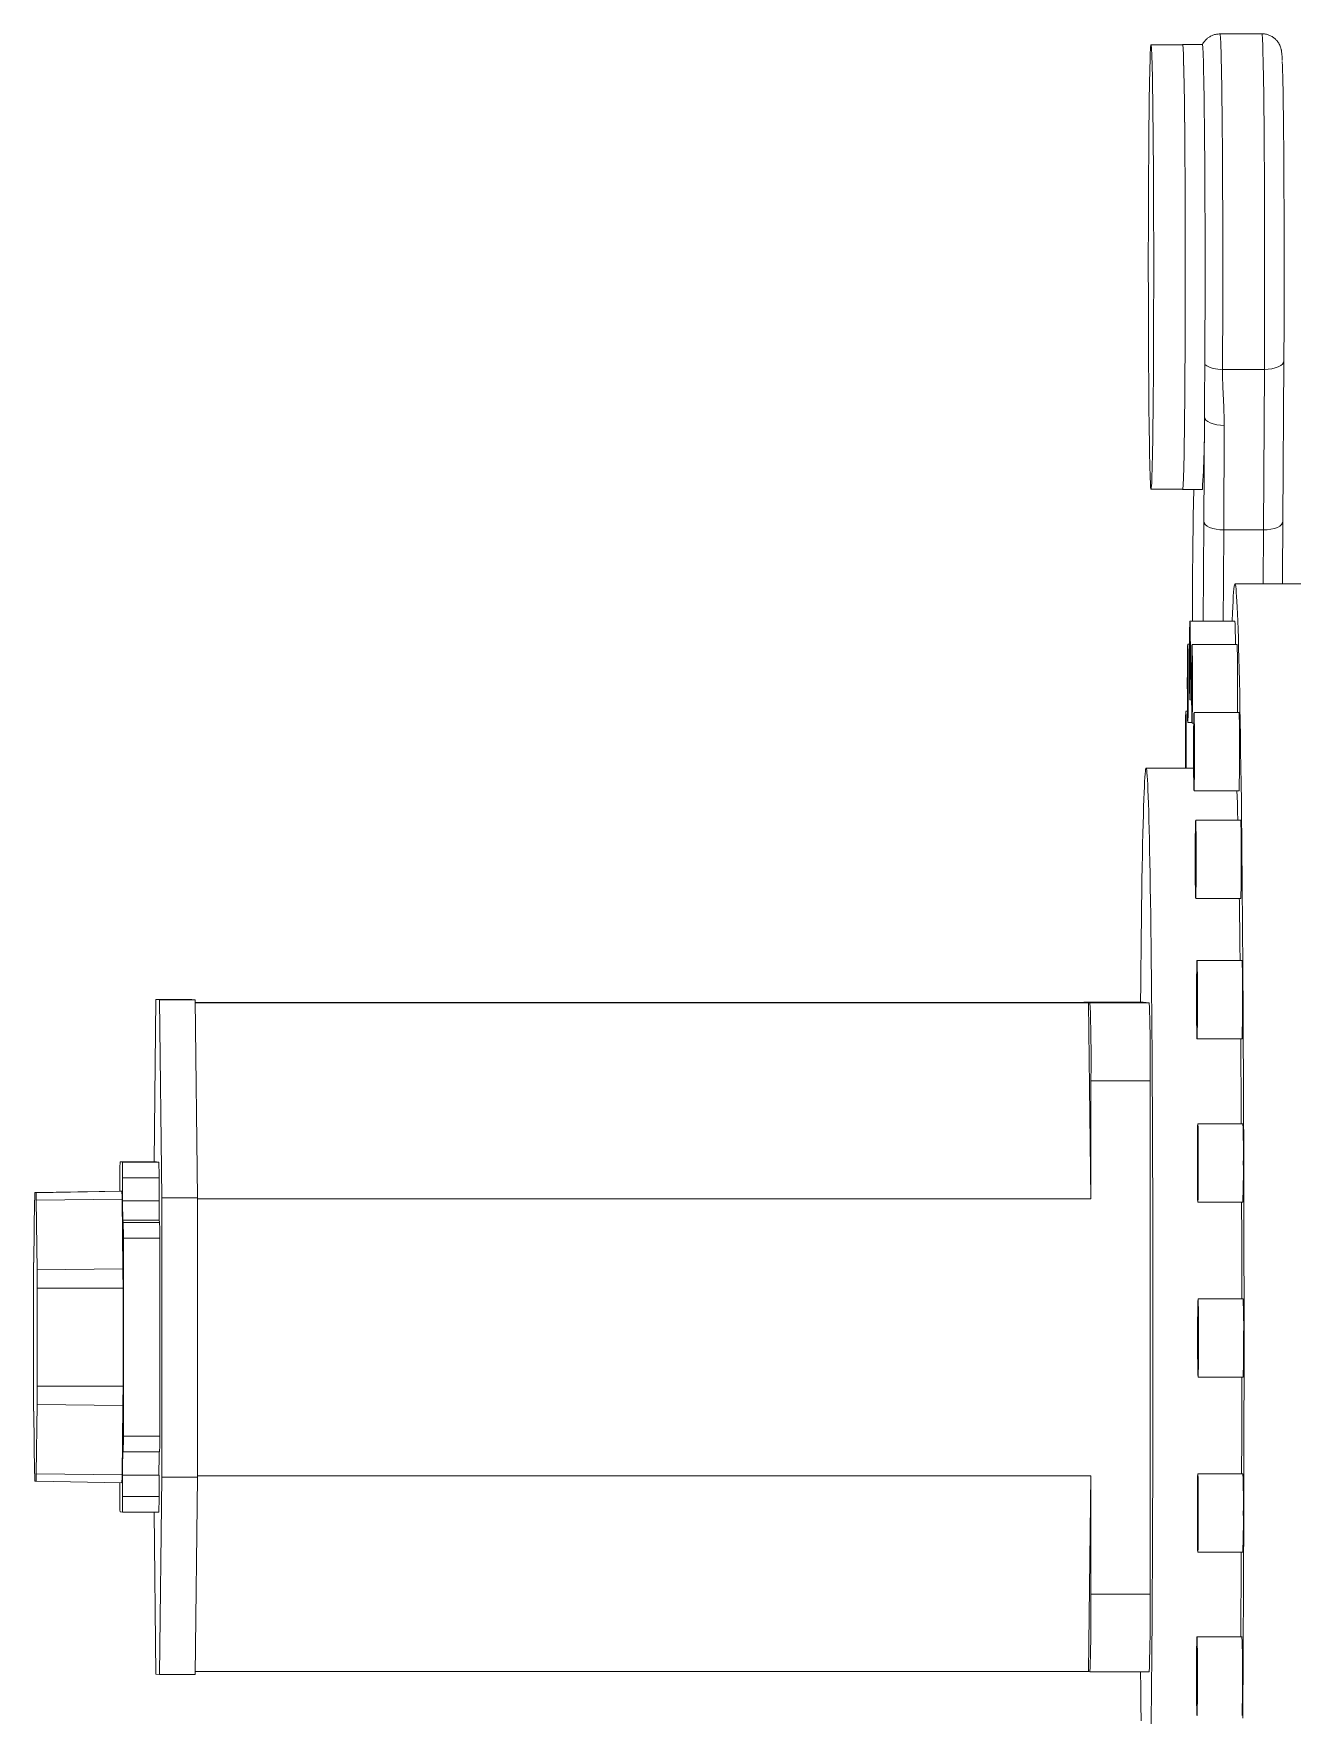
# Model space of a CAD drawing. Header units: millimetres. Extents: x 419 to 13500, y 498 to 10404.
# Drawn here: x 8711.8 to 9035.7, y 7277.5 to 7710.1 of the extents above; entities that cross this region are included whole.
import ezdxf

# ---------------------------------------------------------------- set-up
doc = ezdxf.new("R2010")
doc.units = ezdxf.units.MM
doc.header["$LTSCALE"] = 50

msp = doc.modelspace()

# ---------------------------------------------------------------- linework, layer by layer
at = {"color": 7, "linetype": 'Continuous', "lineweight": 15}
for p, q in [((9027.83, 7710.07), (9017.06, 7710.07)), ((9007.45, 7707.22), (8999.32, 7707.22)), ((9012.53, 7707.28), (9007.45, 7707.28)), ((9017.71, 7623.75), (9028.48, 7623.75)), ((9028.24, 7582.43), (9028.48, 7623.75)), ((9033.51, 7625.98), (9033.26, 7584.66)), ((9012.88, 7584.66), (9013.04, 7611.57)), ((9018.18, 7609.34), (9018.02, 7582.43)), ((8999.32, 7592.92), (9007.45, 7592.92)), ((9007.45, 7592.86), (9012.53, 7592.86)), ((9010.31, 7592.86), (9010.19, 7586)), ((9010.19, 7586), (9010.19, 7585.91)), ((9018.02, 7582.43), (9028.24, 7582.43)), ((9044.91, 7568.54), (9020.91, 7568.54)), ((9020.92, 7558.96), (9009.33, 7558.96)), ((9009.22, 7553.1), (9008.79, 7553.1)), ((9021.46, 7552.95), (9009.87, 7552.95)), ((9008.7, 7535.79), (9008.28, 7535.79)), ((9009.33, 7538.77), (9009.76, 7538.77)), ((9021.97, 7535.5), (9010.38, 7535.5)), ((9008.79, 7532.92), (9009.85, 7532.92)), ((9009.87, 7532.77), (9010.3, 7532.77)), ((9010.27, 7521.13), (8998.06, 7521.13)), ((9010.38, 7515.32), (9021.97, 7515.32)), ((9022.4, 7507.79), (9010.82, 7507.79)), ((9010.82, 7487.61), (9022.4, 7487.61)), ((9022.74, 7471.71), (9011.15, 7471.71)), ((8743.32, 7461.68), (8742.82, 7419.91)), ((8744.19, 7461.57), (8743.32, 7461.68)), ((8743.32, 7461.68), (8752.53, 7461.68)), ((8744.81, 7410.67), (8744.19, 7461.57)), ((8744.19, 7461.57), (8753.4, 7461.57)), ((8753.4, 7461.57), (8752.53, 7461.68)), ((8754.01, 7410.67), (8753.4, 7461.57)), ((8753.41, 7460.92), (8982.39, 7460.92)), ((8753.41, 7460.81), (8983.25, 7460.81)), ((8982.02, 7460.97), (8982, 7460.92)), ((8982.39, 7460.92), (8982.02, 7460.97)), ((8982.02, 7460.97), (8997.26, 7460.97)), ((8983.86, 7410.35), (8983.25, 7460.81)), ((8983.62, 7460.76), (8983.25, 7460.81)), ((8983.62, 7460.76), (8998.85, 7460.76)), ((8998.85, 7460.76), (8997.26, 7460.97)), ((9011.15, 7451.53), (9022.74, 7451.53)), ((8983.86, 7410.35), (8983.86, 7440.73)), ((8983.86, 7440.73), (8999.1, 7440.73)), ((8999.09, 7308.73), (8999.1, 7440.73)), ((9022.95, 7429.71), (9011.36, 7429.71)), ((8734.7, 7419.83), (8734.08, 7419.91)), ((8734.08, 7419.91), (8743.44, 7419.91)), ((8734.7, 7419.83), (8744.06, 7419.83)), ((8744.06, 7419.83), (8743.44, 7419.91)), ((8734.03, 7415.91), (8734.03, 7412.38)), ((8734.74, 7409.9), (8734.74, 7415.83)), ((8734.74, 7415.83), (8744.11, 7415.83)), ((8744.11, 7409.9), (8744.11, 7415.83)), ((8712.11, 7410.07), (8711.92, 7394.36)), ((8712.17, 7412), (8734.23, 7412.39)), ((8712.48, 7411.96), (8712.17, 7412)), ((8712.48, 7411.96), (8734.54, 7412.35)), ((8712.53, 7410.02), (8734.6, 7410.29)), ((8712.75, 7392.12), (8712.53, 7410.02)), ((8734.54, 7412.35), (8734.23, 7412.39)), ((8734.81, 7392.39), (8734.6, 7410.29)), ((8744.8, 7338.79), (8744.81, 7410.67)), ((8744.81, 7410.67), (8754.01, 7410.67)), ((8754.01, 7338.79), (8754.01, 7410.67)), ((8754.01, 7410.35), (8983.86, 7410.35)), ((8734.74, 7409.9), (8744.11, 7409.9)), ((9011.36, 7409.53), (9022.95, 7409.53)), ((8734.88, 7404.3), (8734.8, 7404.91)), ((8734.8, 7404.91), (8744.16, 7404.91)), ((8734.88, 7404.3), (8744.25, 7404.3)), ((8744.25, 7404.3), (8744.16, 7404.91)), ((8734.93, 7349.3), (8734.93, 7400.3)), ((8734.93, 7400.3), (8744.29, 7400.3)), ((8744.29, 7349.3), (8744.29, 7400.3)), ((8711.84, 7394.04), (8711.84, 7355.81)), ((8711.91, 7394.03), (8711.84, 7394.04)), ((8711.84, 7394.04), (8711.91, 7394.04)), ((8711.92, 7394.36), (8711.91, 7394.03)), ((8712.75, 7392.12), (8734.81, 7392.39)), ((8712.77, 7387.44), (8734.84, 7387.44)), ((8712.77, 7362.18), (8712.77, 7387.44)), ((8734.84, 7362.17), (8734.84, 7387.44)), ((9023.02, 7384.67), (9011.43, 7384.67)), ((9011.43, 7364.49), (9023.02, 7364.49)), ((8712.77, 7362.18), (8734.84, 7362.17)), ((8711.84, 7355.81), (8711.91, 7355.8)), ((8711.91, 7355.8), (8711.92, 7355.45)), ((8711.92, 7355.45), (8712.11, 7339.72)), ((8712.53, 7339.66), (8712.75, 7357.5)), ((8712.75, 7357.5), (8734.81, 7357.23)), ((8734.6, 7339.39), (8734.81, 7357.23)), ((8734.81, 7345.31), (8734.88, 7345.3)), ((8734.88, 7345.3), (8744.25, 7345.3)), ((8734.93, 7349.3), (8744.29, 7349.3)), ((8712.17, 7337.77), (8712.47, 7337.73)), ((8712.47, 7337.73), (8734.54, 7337.35)), ((8712.53, 7339.66), (8734.6, 7339.39)), ((8734.03, 7337.36), (8734.03, 7333.91)), ((8734.74, 7333.82), (8734.74, 7339.32)), ((8734.74, 7339.32), (8744.11, 7339.32)), ((8744.11, 7333.82), (8744.11, 7339.32)), ((8744.19, 7288.05), (8744.8, 7338.79)), ((8744.8, 7338.79), (8754.01, 7338.79)), ((8753.4, 7288.05), (8754.01, 7338.79)), ((8754.01, 7339.11), (8983.86, 7339.11)), ((8983.25, 7288.81), (8983.86, 7339.11)), ((8983.85, 7308.73), (8983.86, 7339.11)), ((9022.94, 7339.64), (9011.36, 7339.64)), ((8734.74, 7333.82), (8744.11, 7333.82)), ((8734.08, 7329.91), (8734.69, 7329.83)), ((8734.69, 7329.83), (8744.06, 7329.83)), ((8742.82, 7329.83), (8743.32, 7288.16)), ((9011.36, 7319.46), (9022.94, 7319.46)), ((8983.85, 7308.73), (8999.09, 7308.73)), ((9022.73, 7297.71), (9011.15, 7297.71)), ((8743.32, 7288.16), (8744.19, 7288.05)), ((8744.19, 7288.05), (8753.4, 7288.05)), ((8753.41, 7288.81), (8983.25, 7288.81)), ((8983.25, 7288.81), (8983.61, 7288.76)), ((8983.61, 7288.76), (8998.85, 7288.76))]:
    msp.add_line(p, q, dxfattribs=at)
at = {"color": 8, "linetype": 'Continuous', "lineweight": 15}
msp.add_line((9010.32, 7592.86), (9010.19, 7585.91), dxfattribs=at)
at = {"color": 8, "linetype": 'Continuous', "lineweight": 15, "flags": 128}
for points in [[(9028.48, 7623.75), (9028.5, 7627), (9028.52, 7630.33), (9028.53, 7633.74), (9028.54, 7637.2), (9028.55, 7640.71), (9028.55, 7644.25), (9028.56, 7647.81), (9028.56, 7651.38), (9028.55, 7654.94), (9028.55, 7658.49), (9028.54, 7662.01), (9028.53, 7665.48), (9028.52, 7668.91), (9028.51, 7672.26), (9028.49, 7675.53), (9028.47, 7678.72), (9028.45, 7681.8), (9028.42, 7684.78), (9028.4, 7687.63), (9028.37, 7690.34), (9028.34, 7692.92), (9028.31, 7695.34), (9028.27, 7697.6), (9028.24, 7699.69), (9028.2, 7701.61), (9028.17, 7703.35), (9028.13, 7704.89), (9028.09, 7706.25), (9028.05, 7707.4), (9028, 7708.35), (9027.96, 7709.1), (9027.92, 7709.63), (9027.88, 7709.96), (9027.83, 7710.07), (9027.83, 7710.07)], [(9018.02, 7582.43), (9017.94, 7569.29), (9017.88, 7558.96)], [(9028.16, 7568.54), (9028.16, 7568.57), (9028.24, 7582.43)]]:
    msp.add_lwpolyline(points, dxfattribs=at)
at = {"color": 7, "linetype": 'Continuous', "lineweight": 15, "flags": 128}
for points in [[(9000.01, 7654.03), (9000.01, 7657.5), (9000, 7660.94), (8999.99, 7664.34), (8999.98, 7667.69), (8999.97, 7670.97), (8999.95, 7674.18), (8999.93, 7677.29), (8999.91, 7680.3), (8999.89, 7683.2), (8999.86, 7685.98), (8999.83, 7688.62), (8999.8, 7691.12), (8999.77, 7693.47), (8999.74, 7695.66), (8999.71, 7697.67), (8999.67, 7699.51), (8999.63, 7701.17), (8999.59, 7702.63), (8999.55, 7703.9), (8999.51, 7704.97), (8999.47, 7705.84), (8999.43, 7706.5), (8999.39, 7706.94), (8999.35, 7707.18), (8999.31, 7707.2), (8999.26, 7707.02), (8999.22, 7706.61), (8999.18, 7706), (8999.14, 7705.18), (8999.1, 7704.16), (8999.06, 7702.94), (8999.02, 7701.51), (8998.98, 7699.9), (8998.95, 7698.1), (8998.91, 7696.12), (8998.88, 7693.98), (8998.85, 7691.66), (8998.82, 7689.2), (8998.79, 7686.58), (8998.77, 7683.84), (8998.74, 7680.96), (8998.72, 7677.97), (8998.7, 7674.88), (8998.68, 7671.7), (8998.67, 7668.43), (8998.66, 7665.1), (8998.65, 7661.71), (8998.64, 7658.28), (8998.63, 7654.81), (8998.63, 7651.33), (8998.63, 7647.85), (8998.64, 7644.37), (8998.64, 7640.91), (8998.65, 7637.49), (8998.66, 7634.12), (8998.67, 7630.8), (8998.69, 7627.56), (8998.71, 7624.4), (8998.73, 7621.33), (8998.75, 7618.37), (8998.77, 7615.53), (8998.8, 7612.82), (8998.83, 7610.25), (8998.86, 7607.82), (8998.89, 7605.55), (8998.92, 7603.45), (8998.96, 7601.52), (8998.99, 7599.78), (8999.03, 7598.21), (8999.07, 7596.85), (8999.11, 7595.68), (8999.15, 7594.71), (8999.19, 7593.95), (8999.23, 7593.39), (8999.28, 7593.05), (8999.32, 7592.92), (8999.36, 7593), (8999.4, 7593.3), (8999.44, 7593.8), (8999.49, 7594.52), (8999.53, 7595.44), (8999.57, 7596.57), (8999.6, 7597.89), (8999.64, 7599.41), (8999.68, 7601.12), (8999.71, 7603), (8999.75, 7605.07), (8999.78, 7607.3), (8999.81, 7609.69), (8999.84, 7612.23), (8999.87, 7614.91), (8999.89, 7617.73), (8999.92, 7620.66), (8999.94, 7623.7), (8999.95, 7626.84), (8999.97, 7630.07), (8999.98, 7633.37), (8999.99, 7636.73), (9000, 7640.14), (9000.01, 7643.59), (9000.01, 7647.07), (9000.01, 7650.55), (9000.01, 7654.03)], [(9008.14, 7654.04), (9008.14, 7657.51), (9008.13, 7660.95), (9008.12, 7664.36), (9008.11, 7667.71), (9008.09, 7670.99), (9008.08, 7674.2), (9008.06, 7677.32), (9008.04, 7680.34), (9008.01, 7683.24), (9007.99, 7686.02), (9007.96, 7688.67), (9007.93, 7691.17), (9007.9, 7693.52), (9007.87, 7695.71), (9007.83, 7697.73), (9007.8, 7699.57), (9007.76, 7701.22), (9007.72, 7702.69), (9007.68, 7703.96), (9007.64, 7705.03), (9007.6, 7705.9), (9007.56, 7706.56), (9007.52, 7707.01), (9007.48, 7707.24), (9007.43, 7707.27), (9007.42, 7707.22)], [(9008.14, 7654.03), (9008.14, 7657.5), (9008.13, 7660.94), (9008.12, 7664.34), (9008.11, 7667.69), (9008.09, 7670.97), (9008.08, 7674.18), (9008.06, 7677.29), (9008.04, 7680.3), (9008.01, 7683.2), (9007.99, 7685.98), (9007.96, 7688.62), (9007.93, 7691.12), (9007.9, 7693.47), (9007.87, 7695.66), (9007.83, 7697.67), (9007.8, 7699.51), (9007.76, 7701.17), (9007.72, 7702.63), (9007.68, 7703.9), (9007.64, 7704.97), (9007.6, 7705.84), (9007.56, 7706.5), (9007.52, 7706.94), (9007.48, 7707.18), (9007.45, 7707.22)], [(9013.15, 7624.97), (9013.17, 7628.14), (9013.18, 7631.4), (9013.2, 7634.73), (9013.21, 7638.11), (9013.21, 7641.53), (9013.22, 7644.99), (9013.22, 7648.47), (9013.22, 7651.95), (9013.22, 7655.43), (9013.21, 7658.88), (9013.21, 7662.31), (9013.2, 7665.68), (9013.18, 7669), (9013.17, 7672.25), (9013.15, 7675.42), (9013.13, 7678.5), (9013.11, 7681.46), (9013.08, 7684.32), (9013.06, 7687.04), (9013.03, 7689.63), (9013, 7692.07), (9012.97, 7694.36), (9012.93, 7696.48), (9012.9, 7698.43), (9012.86, 7700.2), (9012.83, 7701.78), (9012.79, 7703.18), (9012.75, 7704.37), (9012.71, 7705.37), (9012.67, 7706.16), (9012.62, 7706.74), (9012.58, 7707.11), (9012.54, 7707.28), (9012.53, 7707.28)], [(9033.09, 7702.96), (9033.09, 7702.86), (9033.13, 7701.81), (9033.17, 7700.56), (9033.21, 7699.12), (9033.25, 7697.48), (9033.28, 7695.67), (9033.32, 7693.67), (9033.35, 7691.5), (9033.38, 7689.18), (9033.41, 7686.7), (9033.43, 7684.08), (9033.46, 7681.33), (9033.48, 7678.45), (9033.5, 7675.47), (9033.52, 7672.39), (9033.53, 7669.22), (9033.55, 7665.98), (9033.56, 7662.67), (9033.57, 7659.32), (9033.57, 7655.93), (9033.57, 7652.51), (9033.58, 7649.09), (9033.57, 7645.67), (9033.57, 7642.27), (9033.56, 7638.9), (9033.55, 7635.57), (9033.54, 7632.3), (9033.52, 7629.1), (9033.51, 7625.98)], [(9007.42, 7592.92), (9007.45, 7592.86), (9007.49, 7592.94), (9007.53, 7593.24), (9007.57, 7593.74), (9007.61, 7594.46), (9007.65, 7595.38), (9007.69, 7596.51), (9007.73, 7597.83), (9007.77, 7599.35), (9007.81, 7601.06), (9007.84, 7602.95), (9007.88, 7605.02), (9007.91, 7607.25), (9007.94, 7609.65), (9007.97, 7612.19), (9008, 7614.87), (9008.02, 7617.69), (9008.04, 7620.63), (9008.06, 7623.67), (9008.08, 7626.81), (9008.1, 7630.04), (9008.11, 7633.35), (9008.12, 7636.72), (9008.13, 7640.13), (9008.14, 7643.59), (9008.14, 7647.06), (9008.14, 7650.55), (9008.14, 7654.04)], [(9007.45, 7592.92), (9007.49, 7593), (9007.53, 7593.3), (9007.57, 7593.8), (9007.61, 7594.52), (9007.65, 7595.44), (9007.69, 7596.57), (9007.73, 7597.89), (9007.77, 7599.41), (9007.81, 7601.12), (9007.84, 7603), (9007.88, 7605.07), (9007.91, 7607.3), (9007.94, 7609.69), (9007.97, 7612.23), (9007.99, 7614.91), (9008.02, 7617.73), (9008.04, 7620.66), (9008.06, 7623.7), (9008.08, 7626.84), (9008.1, 7630.07), (9008.11, 7633.37), (9008.12, 7636.73), (9008.13, 7640.14), (9008.14, 7643.59), (9008.14, 7647.07), (9008.14, 7650.55), (9008.14, 7654.03)], [(9013.04, 7611.57), (9013.06, 7613.09), (9013.07, 7614.67), (9013.09, 7616.28), (9013.1, 7617.94), (9013.12, 7619.64), (9013.13, 7621.38), (9013.14, 7623.16), (9013.15, 7624.97)], [(9028.48, 7623.75), (9029.47, 7623.79), (9030.42, 7623.92), (9031.3, 7624.12), (9032.06, 7624.4), (9032.68, 7624.74), (9033.14, 7625.12), (9033.42, 7625.54), (9033.51, 7625.98)], [(9018.18, 7609.34), (9017.18, 7609.38), (9016.23, 7609.51), (9015.34, 7609.71), (9014.57, 7609.99), (9013.93, 7610.33), (9013.45, 7610.71), (9013.15, 7611.13), (9013.04, 7611.57)], [(9010.19, 7585.91), (9010.16, 7584.07), (9010.13, 7582.05), (9010.1, 7579.87), (9010.08, 7577.55), (9010.06, 7575.08), (9010.03, 7572.48), (9010.02, 7569.76), (9010, 7566.94), (9009.98, 7564.04), (9009.97, 7561.06), (9009.97, 7558.96)], [(9012.74, 7558.96), (9012.81, 7571.46), (9012.88, 7584.66)], [(9018.02, 7582.43), (9017.03, 7582.48), (9016.07, 7582.6), (9015.19, 7582.81), (9014.41, 7583.09), (9013.77, 7583.42), (9013.29, 7583.81), (9012.99, 7584.23), (9012.88, 7584.66)], [(9028.24, 7582.43), (9029.23, 7582.48), (9030.18, 7582.6), (9031.05, 7582.81), (9031.82, 7583.09), (9032.44, 7583.42), (9032.9, 7583.81), (9033.18, 7584.23), (9033.26, 7584.66)], [(9033.26, 7584.66), (9033.18, 7570.73), (9033.17, 7568.54)], [(9023.25, 7374.56), (9023.25, 7380.97), (9023.25, 7387.36), (9023.24, 7393.75), (9023.23, 7400.11), (9023.22, 7406.44), (9023.21, 7412.75), (9023.19, 7419), (9023.17, 7425.22), (9023.15, 7431.37), (9023.13, 7437.47), (9023.1, 7443.49), (9023.07, 7449.44), (9023.04, 7455.31), (9023.01, 7461.09), (9022.97, 7466.78), (9022.94, 7472.36), (9022.9, 7477.84), (9022.85, 7483.21), (9022.81, 7488.46), (9022.76, 7493.58), (9022.71, 7498.58), (9022.66, 7503.44), (9022.61, 7508.16), (9022.56, 7512.73), (9022.5, 7517.15), (9022.44, 7521.42), (9022.38, 7525.52), (9022.32, 7529.47), (9022.26, 7533.24), (9022.2, 7536.84), (9022.13, 7540.26), (9022.06, 7543.5), (9022, 7546.56), (9021.93, 7549.43), (9021.86, 7552.11), (9021.79, 7554.59), (9021.71, 7556.88), (9021.64, 7558.97), (9021.57, 7560.85), (9021.49, 7562.54), (9021.42, 7564.02), (9021.34, 7565.29), (9021.26, 7566.35), (9021.19, 7567.21), (9021.11, 7567.85), (9021.03, 7568.29), (9020.96, 7568.51), (9020.88, 7568.52), (9020.8, 7568.32), (9020.72, 7567.9), (9020.65, 7567.28), (9020.57, 7566.44), (9020.49, 7565.4), (9020.42, 7564.15), (9020.34, 7562.69), (9020.27, 7561.02), (9020.19, 7559.15), (9020.19, 7558.96)], [(9009.45, 7548.85), (9009.45, 7550.32), (9009.45, 7551.76), (9009.44, 7553.14), (9009.43, 7554.42), (9009.42, 7555.59), (9009.41, 7556.61), (9009.39, 7557.47), (9009.38, 7558.15), (9009.36, 7558.63), (9009.34, 7558.9), (9009.33, 7558.95), (9009.31, 7558.79), (9009.29, 7558.42), (9009.27, 7557.85), (9009.26, 7557.08), (9009.25, 7556.14), (9009.23, 7555.05), (9009.22, 7553.82), (9009.22, 7552.49), (9009.21, 7551.08), (9009.21, 7549.62), (9009.21, 7548.15), (9009.21, 7546.69), (9009.22, 7545.28), (9009.22, 7543.94), (9009.23, 7542.71), (9009.25, 7541.61), (9009.26, 7540.67), (9009.27, 7539.9), (9009.29, 7539.32), (9009.31, 7538.95), (9009.33, 7538.78), (9009.34, 7538.83), (9009.36, 7539.1), (9009.38, 7539.57), (9009.39, 7540.24), (9009.41, 7541.1), (9009.42, 7542.12), (9009.43, 7543.28), (9009.44, 7544.57), (9009.45, 7545.94), (9009.45, 7547.38), (9009.45, 7548.85)], [(9008.91, 7543), (9008.91, 7544.47), (9008.9, 7545.9), (9008.9, 7547.28), (9008.89, 7548.57), (9008.88, 7549.73), (9008.86, 7550.76), (9008.85, 7551.62), (9008.83, 7552.29), (9008.82, 7552.77), (9008.8, 7553.04), (9008.78, 7553.1), (9008.76, 7552.94), (9008.75, 7552.57), (9008.73, 7551.99), (9008.71, 7551.23), (9008.7, 7550.29), (9008.69, 7549.19), (9008.68, 7547.96), (9008.67, 7546.63), (9008.67, 7545.22), (9008.66, 7543.76), (9008.66, 7542.29), (9008.67, 7540.83), (9008.67, 7539.42), (9008.68, 7538.09), (9008.69, 7536.86), (9008.7, 7535.76), (9008.71, 7534.81), (9008.73, 7534.04), (9008.75, 7533.47), (9008.76, 7533.09), (9008.78, 7532.93), (9008.8, 7532.98), (9008.82, 7533.24), (9008.83, 7533.72), (9008.85, 7534.39), (9008.86, 7535.24), (9008.88, 7536.27), (9008.89, 7537.43), (9008.9, 7538.71), (9008.9, 7540.09), (9008.91, 7541.53), (9008.91, 7543)], [(9010, 7542.85), (9010, 7544.32), (9009.99, 7545.76), (9009.99, 7547.13), (9009.98, 7548.42), (9009.97, 7549.59), (9009.95, 7550.61), (9009.94, 7551.47), (9009.92, 7552.14), (9009.91, 7552.62), (9009.89, 7552.89), (9009.87, 7552.95), (9009.85, 7552.79), (9009.84, 7552.42), (9009.82, 7551.84), (9009.8, 7551.08), (9009.79, 7550.14), (9009.78, 7549.04), (9009.77, 7547.82), (9009.76, 7546.48), (9009.76, 7545.07), (9009.75, 7543.62), (9009.75, 7542.14), (9009.76, 7540.68), (9009.76, 7539.27), (9009.77, 7537.94), (9009.78, 7536.71), (9009.79, 7535.61), (9009.8, 7534.66), (9009.82, 7533.9), (9009.83, 7533.32), (9009.85, 7532.94), (9009.87, 7532.78), (9009.89, 7532.83), (9009.91, 7533.1), (9009.92, 7533.57), (9009.94, 7534.24), (9009.95, 7535.1), (9009.97, 7536.12), (9009.98, 7537.28), (9009.98, 7538.57), (9009.99, 7539.94), (9010, 7541.38), (9010, 7542.85)], [(9021.54, 7535.5), (9021.55, 7536.12), (9021.56, 7537.28), (9021.57, 7538.57), (9021.58, 7539.94), (9021.58, 7541.38), (9021.58, 7542.85)], [(9008.4, 7525.68), (9008.4, 7527.15), (9008.39, 7528.59), (9008.39, 7529.97), (9008.38, 7531.25), (9008.37, 7532.42), (9008.36, 7533.44), (9008.34, 7534.3), (9008.33, 7534.98), (9008.31, 7535.46), (9008.29, 7535.73), (9008.27, 7535.78), (9008.26, 7535.62), (9008.24, 7535.25), (9008.22, 7534.68), (9008.21, 7533.91), (9008.19, 7532.97), (9008.18, 7531.88), (9008.17, 7530.65), (9008.16, 7529.32), (9008.16, 7527.91), (9008.16, 7526.45), (9008.16, 7524.98), (9008.16, 7523.52), (9008.16, 7522.11), (9008.17, 7521.13)], [(9010.5, 7525.4), (9010.5, 7526.86), (9010.5, 7528.3), (9010.49, 7529.68), (9010.48, 7530.97), (9010.47, 7532.13), (9010.46, 7533.16), (9010.45, 7534.02), (9010.43, 7534.69), (9010.41, 7535.17), (9010.39, 7535.44), (9010.38, 7535.5), (9010.36, 7535.34), (9010.34, 7534.97), (9010.33, 7534.39), (9010.31, 7533.63), (9010.3, 7532.69), (9010.29, 7531.59), (9010.28, 7530.36), (9010.27, 7529.03), (9010.26, 7527.62), (9010.26, 7526.16), (9010.26, 7524.69), (9010.26, 7523.23), (9010.27, 7521.82), (9010.27, 7520.49), (9010.28, 7519.26), (9010.3, 7518.16), (9010.31, 7517.21), (9010.33, 7516.44), (9010.34, 7515.86), (9010.36, 7515.49), (9010.38, 7515.33), (9010.39, 7515.38), (9010.41, 7515.64), (9010.43, 7516.12), (9010.44, 7516.79), (9010.46, 7517.64), (9010.47, 7518.66), (9010.48, 7519.83), (9010.49, 7521.11), (9010.5, 7522.49), (9010.5, 7523.93), (9010.5, 7525.4)], [(9008.39, 7521.13), (9008.39, 7521.4), (9008.39, 7522.78), (9008.4, 7524.21), (9008.4, 7525.68)], [(8999.82, 7374.64), (8999.82, 7380.21), (8999.82, 7385.77), (8999.81, 7391.31), (8999.8, 7396.83), (8999.79, 7402.32), (8999.78, 7407.77), (8999.76, 7413.17), (8999.74, 7418.52), (8999.72, 7423.8), (8999.7, 7429.02), (8999.67, 7434.15), (8999.64, 7439.2), (8999.61, 7444.15), (8999.58, 7449), (8999.54, 7453.75), (8999.51, 7458.38), (8999.47, 7462.89), (8999.43, 7467.28), (8999.38, 7471.53), (8999.34, 7475.64), (8999.29, 7479.6), (8999.24, 7483.41), (8999.19, 7487.06), (8999.14, 7490.56), (8999.08, 7493.88), (8999.03, 7497.03), (8998.97, 7500), (8998.91, 7502.8), (8998.85, 7505.4), (8998.79, 7507.82), (8998.73, 7510.04), (8998.67, 7512.07), (8998.6, 7513.9), (8998.54, 7515.53), (8998.47, 7516.96), (8998.41, 7518.17), (8998.34, 7519.18), (8998.28, 7519.99), (8998.21, 7520.58), (8998.14, 7520.96), (8998.07, 7521.12), (8998.01, 7521.08), (8997.94, 7520.82), (8997.87, 7520.35), (8997.81, 7519.68), (8997.74, 7518.79), (8997.67, 7517.69), (8997.61, 7516.38), (8997.54, 7514.88), (8997.48, 7513.16), (8997.42, 7511.25), (8997.35, 7509.14), (8997.29, 7506.83), (8997.23, 7504.33), (8997.17, 7501.65), (8997.12, 7498.78), (8997.06, 7495.73), (8997, 7492.51), (8996.95, 7489.12), (8996.9, 7485.56), (8996.85, 7481.84), (8996.8, 7477.96), (8996.75, 7473.94), (8996.71, 7469.77), (8996.67, 7465.46), (8996.63, 7461.02), (8996.63, 7460.97)], [(9021.65, 7507.79), (9021.65, 7507.82), (9021.59, 7510.04), (9021.53, 7512.07), (9021.46, 7513.9), (9021.41, 7515.32)], [(9010.94, 7497.68), (9010.94, 7499.15), (9010.93, 7500.59), (9010.93, 7501.97), (9010.92, 7503.25), (9010.91, 7504.42), (9010.89, 7505.45), (9010.88, 7506.31), (9010.86, 7506.98), (9010.85, 7507.46), (9010.83, 7507.73), (9010.81, 7507.78), (9010.79, 7507.63), (9010.78, 7507.26), (9010.76, 7506.68), (9010.75, 7505.92), (9010.73, 7504.98), (9010.72, 7503.88), (9010.71, 7502.65), (9010.7, 7501.32), (9010.7, 7499.91), (9010.69, 7498.45), (9010.69, 7496.98), (9010.7, 7495.52), (9010.7, 7494.11), (9010.71, 7492.77), (9010.72, 7491.54), (9010.73, 7490.45), (9010.75, 7489.5), (9010.76, 7488.73), (9010.78, 7488.15), (9010.79, 7487.78), (9010.81, 7487.62), (9010.83, 7487.67), (9010.85, 7487.93), (9010.86, 7488.41), (9010.88, 7489.08), (9010.89, 7489.93), (9010.91, 7490.95), (9010.92, 7492.12), (9010.93, 7493.4), (9010.93, 7494.78), (9010.94, 7496.21), (9010.94, 7497.68)], [(9022.24, 7471.71), (9022.19, 7475.64), (9022.15, 7479.6), (9022.1, 7483.41), (9022.05, 7487.06), (9022.04, 7487.61)], [(9011.27, 7461.6), (9011.27, 7463.07), (9011.27, 7464.51), (9011.26, 7465.89), (9011.25, 7467.17), (9011.24, 7468.34), (9011.23, 7469.36), (9011.21, 7470.22), (9011.2, 7470.9), (9011.18, 7471.38), (9011.16, 7471.65), (9011.15, 7471.7), (9011.13, 7471.54), (9011.11, 7471.17), (9011.09, 7470.6), (9011.08, 7469.83), (9011.07, 7468.89), (9011.05, 7467.8), (9011.04, 7466.57), (9011.04, 7465.24), (9011.03, 7463.83), (9011.03, 7462.37), (9011.03, 7460.9), (9011.03, 7459.44), (9011.04, 7458.03), (9011.04, 7456.69), (9011.05, 7455.46), (9011.07, 7454.36), (9011.08, 7453.42), (9011.09, 7452.65), (9011.11, 7452.07), (9011.13, 7451.7), (9011.15, 7451.53), (9011.16, 7451.58), (9011.18, 7451.85), (9011.2, 7452.32), (9011.21, 7452.99), (9011.23, 7453.85), (9011.24, 7454.87), (9011.25, 7456.04), (9011.26, 7457.32), (9011.27, 7458.69), (9011.27, 7460.13), (9011.27, 7461.6)], [(9022.55, 7429.71), (9022.53, 7434.15), (9022.5, 7439.2), (9022.47, 7444.15), (9022.44, 7449), (9022.42, 7451.53)], [(9011.48, 7419.61), (9011.48, 7421.08), (9011.48, 7422.51), (9011.47, 7423.89), (9011.46, 7425.18), (9011.45, 7426.34), (9011.44, 7427.37), (9011.42, 7428.23), (9011.41, 7428.9), (9011.39, 7429.38), (9011.37, 7429.65), (9011.36, 7429.71), (9011.34, 7429.55), (9011.32, 7429.18), (9011.3, 7428.6), (9011.29, 7427.84), (9011.27, 7426.9), (9011.26, 7425.8), (9011.25, 7424.57), (9011.25, 7423.24), (9011.24, 7421.83), (9011.24, 7420.37), (9011.24, 7418.9), (9011.24, 7417.44), (9011.25, 7416.03), (9011.25, 7414.7), (9011.26, 7413.47), (9011.27, 7412.37), (9011.29, 7411.42), (9011.3, 7410.65), (9011.32, 7410.08), (9011.34, 7409.7), (9011.35, 7409.54), (9011.37, 7409.59), (9011.39, 7409.85), (9011.41, 7410.33), (9011.42, 7411), (9011.44, 7411.86), (9011.45, 7412.88), (9011.46, 7414.04), (9011.47, 7415.32), (9011.48, 7416.7), (9011.48, 7418.14), (9011.48, 7419.61)], [(9022.68, 7384.67), (9022.68, 7385.77), (9022.67, 7391.31), (9022.66, 7396.83), (9022.65, 7402.32), (9022.64, 7407.77), (9022.63, 7409.53)], [(9011.55, 7374.56), (9011.55, 7376.03), (9011.55, 7377.47), (9011.54, 7378.85), (9011.53, 7380.13), (9011.52, 7381.3), (9011.51, 7382.32), (9011.49, 7383.18), (9011.48, 7383.86), (9011.46, 7384.34), (9011.44, 7384.61), (9011.43, 7384.66), (9011.41, 7384.5), (9011.39, 7384.13), (9011.37, 7383.56), (9011.36, 7382.79), (9011.35, 7381.85), (9011.33, 7380.76), (9011.32, 7379.53), (9011.32, 7378.2), (9011.31, 7376.79), (9011.31, 7375.33), (9011.31, 7373.86), (9011.31, 7372.4), (9011.32, 7370.99), (9011.32, 7369.65), (9011.33, 7368.42), (9011.35, 7367.32), (9011.36, 7366.38), (9011.37, 7365.61), (9011.39, 7365.03), (9011.41, 7364.66), (9011.43, 7364.49), (9011.44, 7364.54), (9011.46, 7364.81), (9011.48, 7365.28), (9011.49, 7365.96), (9011.51, 7366.81), (9011.52, 7367.83), (9011.53, 7369), (9011.54, 7370.28), (9011.55, 7371.66), (9011.55, 7373.09), (9011.55, 7374.56)], [(8999.33, 7273.76), (8999.38, 7277.86), (8999.42, 7282.1), (8999.46, 7286.47), (8999.5, 7290.97), (8999.54, 7295.59), (8999.58, 7300.33), (8999.61, 7305.18), (8999.64, 7310.12), (8999.67, 7315.16), (8999.7, 7320.29), (8999.72, 7325.5), (8999.74, 7330.77), (8999.76, 7336.12), (8999.78, 7341.51), (8999.79, 7346.96), (8999.8, 7352.45), (8999.81, 7357.97), (8999.82, 7363.51), (8999.82, 7369.07), (8999.82, 7374.64)], [(9022.93, 7276.84), (9022.97, 7282.42), (9023.01, 7288.1), (9023.04, 7293.87), (9023.07, 7299.73), (9023.1, 7305.67), (9023.13, 7311.69), (9023.15, 7317.78), (9023.17, 7323.93), (9023.19, 7330.14), (9023.21, 7336.39), (9023.22, 7342.69), (9023.23, 7349.02), (9023.24, 7355.38), (9023.25, 7361.76), (9023.25, 7368.16), (9023.25, 7374.56)], [(9022.63, 7339.64), (9022.63, 7341.51), (9022.65, 7346.96), (9022.66, 7352.45), (9022.67, 7357.97), (9022.68, 7363.51), (9022.68, 7364.49)], [(9011.48, 7329.54), (9011.48, 7331.01), (9011.47, 7332.44), (9011.47, 7333.82), (9011.46, 7335.11), (9011.45, 7336.27), (9011.44, 7337.3), (9011.42, 7338.16), (9011.41, 7338.83), (9011.39, 7339.31), (9011.37, 7339.58), (9011.35, 7339.64), (9011.34, 7339.48), (9011.32, 7339.11), (9011.3, 7338.53), (9011.29, 7337.77), (9011.27, 7336.83), (9011.26, 7335.73), (9011.25, 7334.51), (9011.24, 7333.17), (9011.24, 7331.76), (9011.24, 7330.3), (9011.24, 7328.83), (9011.24, 7327.37), (9011.24, 7325.96), (9011.25, 7324.63), (9011.26, 7323.4), (9011.27, 7322.3), (9011.29, 7321.35), (9011.3, 7320.58), (9011.32, 7320.01), (9011.34, 7319.63), (9011.35, 7319.47), (9011.37, 7319.52), (9011.39, 7319.79), (9011.41, 7320.26), (9011.42, 7320.93), (9011.44, 7321.79), (9011.45, 7322.81), (9011.46, 7323.97), (9011.47, 7325.25), (9011.47, 7326.63), (9011.48, 7328.07), (9011.48, 7329.54)], [(9022.42, 7297.71), (9022.43, 7300.33), (9022.47, 7305.18), (9022.5, 7310.12), (9022.53, 7315.16), (9022.55, 7319.46)], [(9011.27, 7287.6), (9011.27, 7289.07), (9011.26, 7290.51), (9011.26, 7291.88), (9011.25, 7293.17), (9011.24, 7294.34), (9011.22, 7295.36), (9011.21, 7296.22), (9011.19, 7296.9), (9011.18, 7297.37), (9011.16, 7297.64), (9011.14, 7297.7), (9011.12, 7297.54), (9011.11, 7297.17), (9011.09, 7296.6), (9011.08, 7295.83), (9011.06, 7294.89), (9011.05, 7293.8), (9011.04, 7292.57), (9011.03, 7291.23), (9011.03, 7289.82), (9011.02, 7288.37), (9011.02, 7286.89), (9011.03, 7285.44), (9011.03, 7284.02), (9011.04, 7282.69), (9011.05, 7281.46), (9011.06, 7280.36), (9011.08, 7279.42), (9011.09, 7278.65), (9011.11, 7278.07), (9011.12, 7277.69), (9011.14, 7277.53), (9011.16, 7277.58), (9011.18, 7277.85), (9011.19, 7278.32), (9011.21, 7278.99), (9011.22, 7279.85), (9011.24, 7280.87), (9011.25, 7282.03), (9011.26, 7283.32), (9011.26, 7284.69), (9011.27, 7286.13), (9011.27, 7287.6)], [(8996.63, 7288.76), (8996.66, 7284.63), (8996.71, 7280.31), (8996.75, 7276.13)]]:
    msp.add_lwpolyline(points, dxfattribs=at)
at = {"color": 7, "linetype": 'Continuous', "lineweight": 15}
for centre, radius, start, end in [((9017.28, 7631.26), 7.52, 236.7041, 273.2937), ((8774.87, 7608.72), 238.19, 356.1822, 0.6853), ((8914.19, 7553.97), 106.84, 359.4542, 2.6745), ((8837.38, 7545.68), 184.22, 359.1194, 2.2636), ((8837.89, 7528.23), 184.22, 359.1194, 2.2636), ((8798.81, 7523.06), 223.29, 358.0134, 0.5992), ((8838.32, 7500.51), 184.22, 359.1194, 2.2636), ((8799.25, 7495.35), 223.29, 358.0134, 0.5992), ((8838.66, 7464.43), 184.22, 359.1194, 2.2636), ((8596.59, 7446.08), 387.31, 359.2085, 2.1723), ((8611.82, 7446.08), 387.31, 359.2085, 2.1723), ((8799.58, 7459.27), 223.29, 358.0134, 0.5992), ((8838.87, 7422.44), 184.22, 359.1194, 2.2636), ((8816.32, 7416.91), 82.29, 177.9147, 180.6958), ((8651.79, 7416.83), 82.96, 359.312, 2.0723), ((8661.15, 7416.83), 82.96, 359.312, 2.0723), ((8799.79, 7417.27), 223.29, 358.0134, 0.5992), ((8735.5, 7410.35), 23.38, 175.9547, 180.6873), ((8688.52, 7410.29), 24.02, 359.3431, 3.9856), ((8709.18, 7410.58), 25.42, 359.3431, 3.9856), ((8866.86, 7408.83), 132.12, 179.5374, 181.7014), ((8876.23, 7408.83), 132.12, 179.5374, 181.7014), ((8636.25, 7401.11), 98.68, 359.5272, 1.8536), ((8645.62, 7401.11), 98.68, 359.5272, 1.8536), ((8301.95, 7387.73), 410.82, 359.9592, 0.612), ((8300.1, 7387.75), 434.74, 359.9592, 0.612), ((8838.94, 7377.39), 184.22, 359.1194, 2.2636), ((8799.86, 7372.23), 223.29, 358.0134, 0.5992), ((8303.57, 7361.9), 409.2, 359.3846, 0.0391), ((8301.81, 7361.88), 433.03, 359.3846, 0.0391), ((8858.17, 7340.82), 123.44, 177.9147, 180.6958), ((8652.64, 7348.3), 82.29, 357.9147, 0.6958), ((8879.04, 7340.76), 134.95, 178.0723, 180.6126), ((8662.01, 7348.3), 82.29, 357.9147, 0.6958), ((8736.13, 7339.44), 24.02, 179.3431, 183.9856), ((8689.15, 7339.38), 23.38, 355.9547, 0.6873), ((8709.85, 7339.09), 24.75, 355.9547, 0.6873), ((8838.87, 7332.37), 184.22, 359.1194, 2.2636), ((8817.26, 7332.91), 83.24, 179.3114, 182.0694), ((8652.46, 7332.82), 82.29, 357.9147, 0.6958), ((8661.82, 7332.82), 82.29, 357.9147, 0.6958), ((8799.79, 7327.2), 223.29, 358.0134, 0.5992), ((8543.61, 7304.08), 440.27, 358.0057, 0.6048), ((8558.85, 7304.08), 440.27, 358.0057, 0.6048), ((8838.65, 7290.43), 184.22, 359.1194, 2.2636), ((8799.58, 7285.26), 223.29, 358.0134, 0.5992)]:
    msp.add_arc(centre, radius, start, end, dxfattribs=at)
for points, knots in [([(9017.06, 7710.02), (9016.75, 7710), (9016.13, 7709.98), (9015.25, 7709.72), (9014.47, 7709.34), (9013.81, 7708.88), (9013.27, 7708.35), (9012.85, 7707.82), (9012.61, 7707.43), (9012.53, 7707.25), (9012.52, 7707.23)], [0, 0, 0, 0, 0.163057, 0.323033, 0.473279, 0.614965, 0.748396, 0.873047, 0.987782, 1, 1, 1, 1]), ([(9017.06, 7710.06), (9017.06, 7710.07), (9017.06, 7710.07), (9017.06, 7710.07), (9017.06, 7710.06)], [0, 0, 0, 0, 0.480343, 1, 1, 1, 1]), ([(9033.08, 7703.21), (9033.07, 7703.44), (9033.05, 7703.98), (9033.01, 7704.67), (9032.96, 7705.19), (9032.9, 7705.63), (9032.85, 7705.93), (9032.77, 7706.25), (9032.65, 7706.64), (9032.47, 7707.12), (9032.17, 7707.67), (9031.74, 7708.27), (9031.17, 7708.85), (9030.47, 7709.36), (9029.66, 7709.76), (9028.77, 7710), (9028.14, 7710.1), (9027.83, 7710.07), (9027.83, 7710.07)], [0, 0, 0, 0, 0.120308, 0.293273, 0.483127, 0.546138, 0.5942, 0.631709, 0.665622, 0.698791, 0.733781, 0.773029, 0.81552, 0.860026, 0.905874, 0.952492, 0.99948, 1, 1, 1, 1]), ([(9017.71, 7623.75), (9017.73, 7622.22), (9017.76, 7619.18), (9018.07, 7614.38), (9018.14, 7611.1), (9018.18, 7609.34)], [0, 0, 0, 0, 0.316681, 0.633669, 1, 1, 1, 1])]:
    msp.add_open_spline(points, degree=3, knots=knots, dxfattribs=at)
at = {"color": 8, "linetype": 'Continuous', "lineweight": 15}
msp.add_open_spline([(9017.06, 7710.06), (9017.08, 7710.03), (9017.12, 7709.96), (9017.18, 7709.31), (9017.24, 7708.26), (9017.3, 7706.8), (9017.36, 7704.95), (9017.41, 7702.69), (9017.47, 7700.04), (9017.51, 7697.07), (9017.56, 7693.77), (9017.6, 7690.12), (9017.64, 7686.19), (9017.68, 7682.04), (9017.71, 7677.67), (9017.73, 7673.05), (9017.75, 7668.27), (9017.77, 7663.4), (9017.78, 7658.45), (9017.79, 7653.38), (9017.79, 7648.3), (9017.78, 7643.26), (9017.77, 7638.29), (9017.76, 7633.34), (9017.74, 7628.45), (9017.72, 7625.32), (9017.71, 7623.75)], degree=3, knots=[0, 0, 0, 0, 0.0398897, 0.0819823, 0.1243844, 0.165297, 0.2064936, 0.2485861, 0.2909883, 0.3319009, 0.3730975, 0.41519, 0.4575922, 0.4985047, 0.5397014, 0.5817939, 0.6241961, 0.6651086, 0.7063053, 0.7483978, 0.7908, 0.8317125, 0.8729092, 0.9150017, 0.9574039, 1, 1, 1, 1], dxfattribs=at)

doc.saveas('drawing.dxf')
